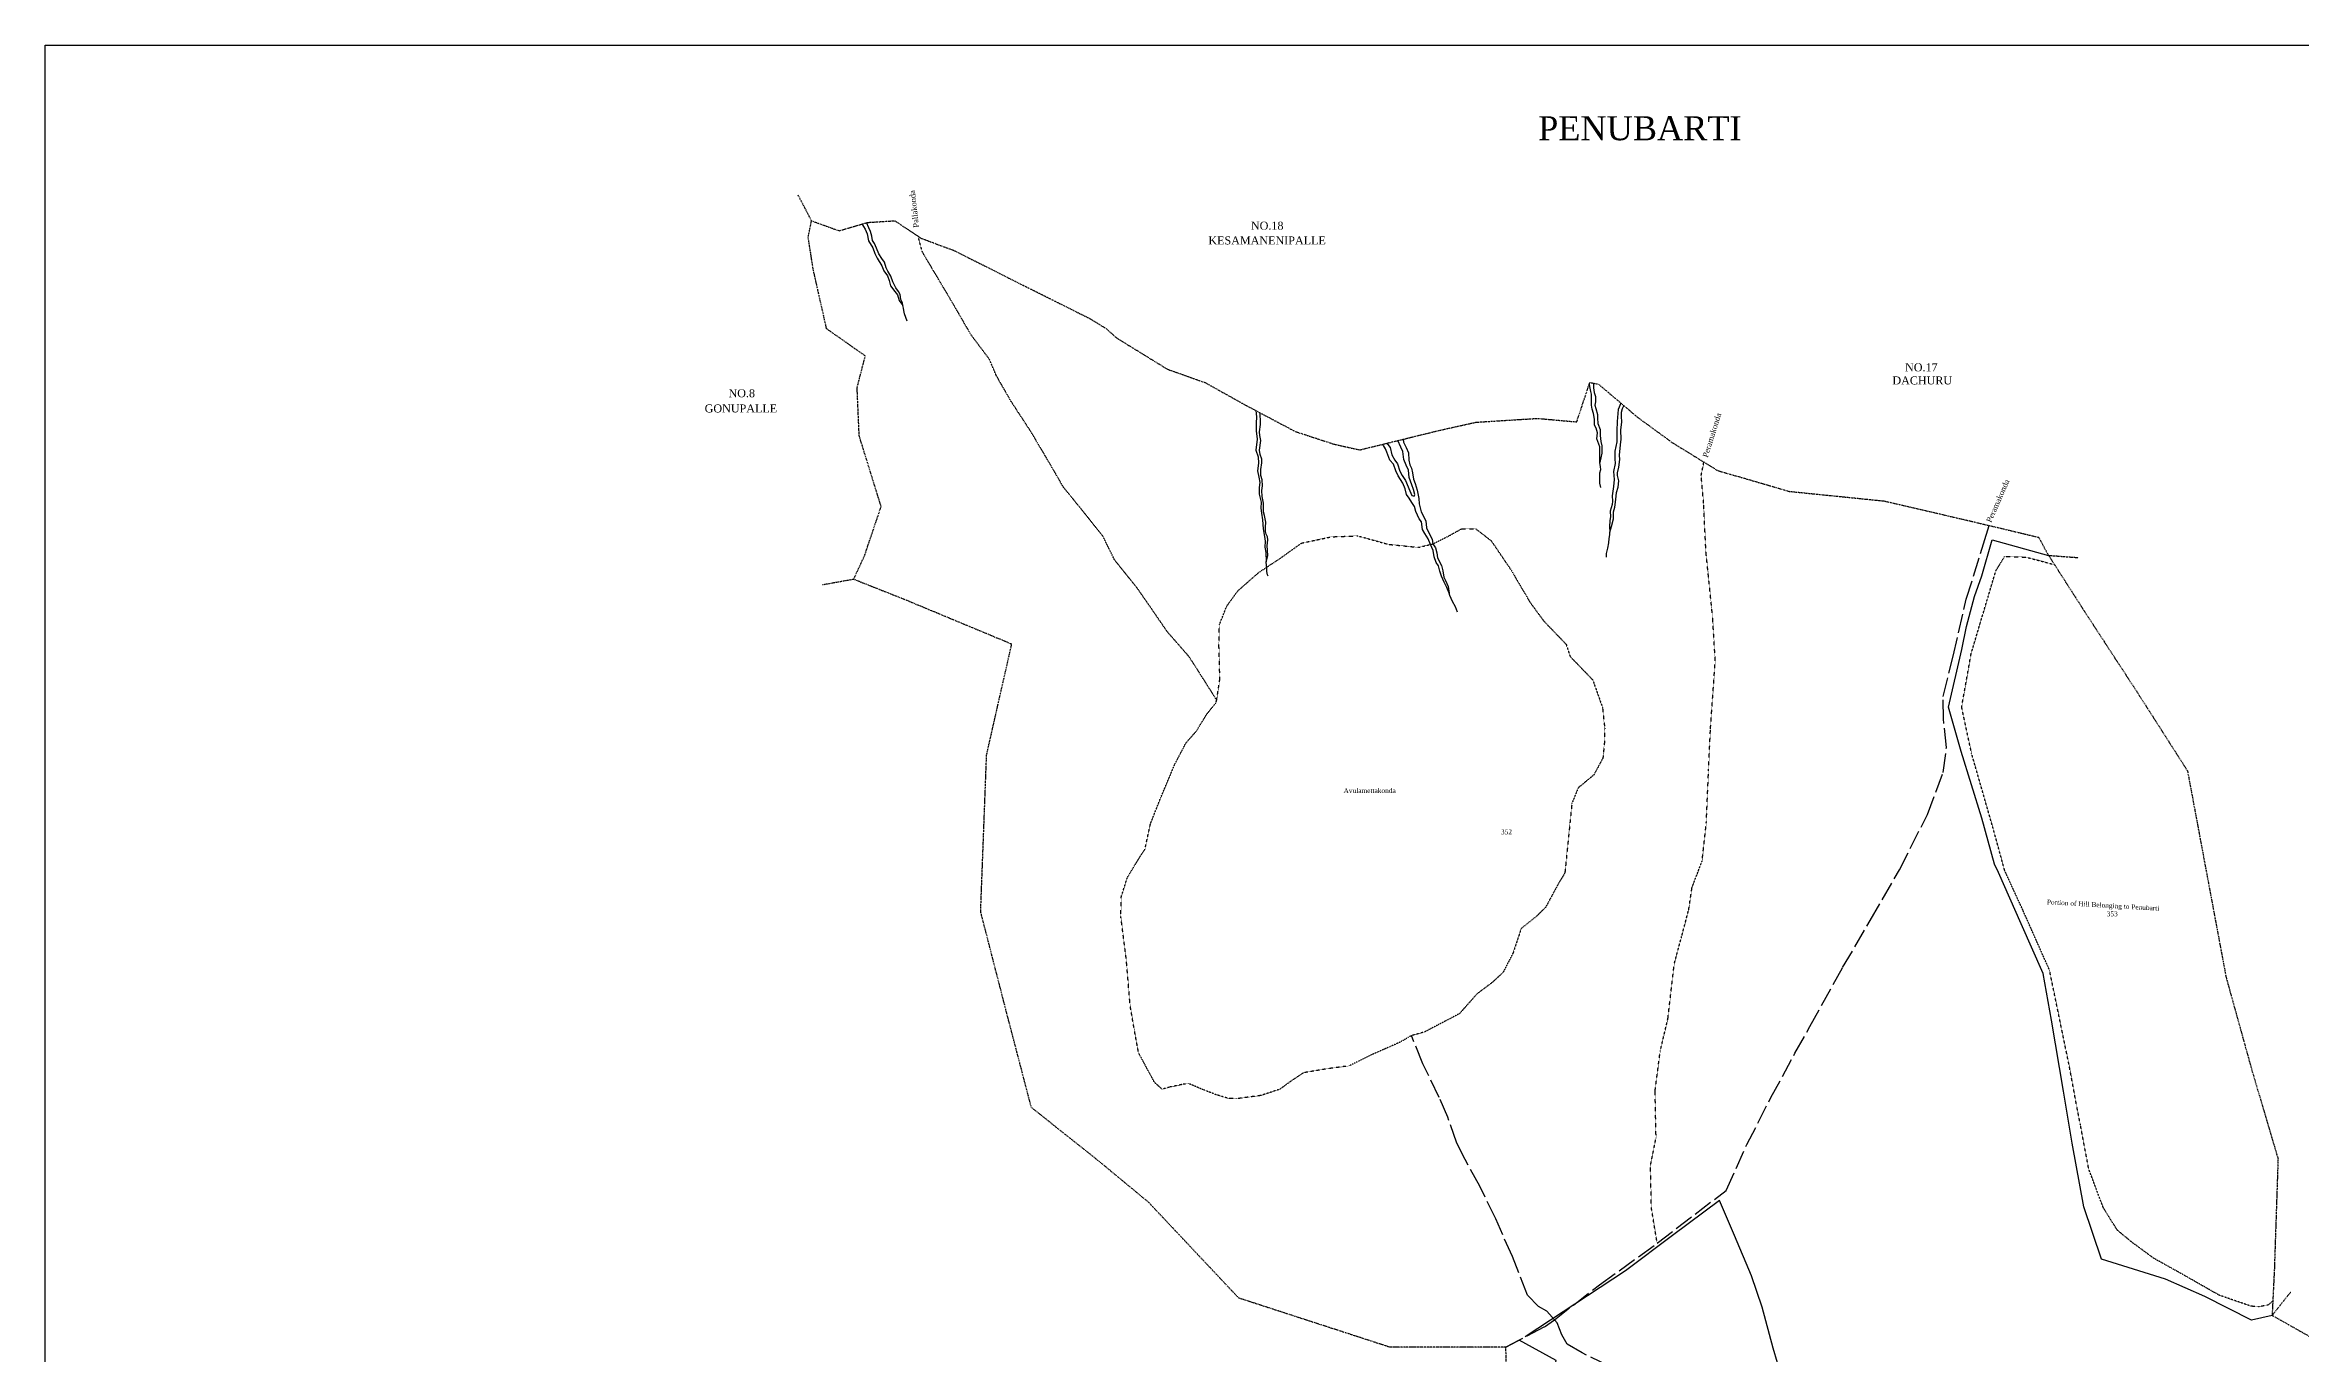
# Model space of a CAD drawing. Header units: millimetres. Extents: x -198 to 1953, y -1438 to 736.
# Drawn here: x -198 to 1212, y -82 to 736 of the extents above; entities that cross this region are included whole.
import ezdxf

# ---------------------------------------------------------------- set-up
doc = ezdxf.new("R2010")
doc.units = ezdxf.units.MM
doc.header["$MEASUREMENT"] = 0
for name, pattern in [('ACAD_ISO02W100', [15, 12, -3]), ('ACAD_ISO07W100', [3, 0, -3]), ('BORDER', [1.75, 0.5, -0.25, 0.5, -0.25, 0, -0.25])]:
    doc.linetypes.add(name, pattern=pattern)
for name, color, linetype in [('CARTTRACK', 30, 'ACAD_ISO02W100'), ('NALA', 4, 'Continuous'), ('SURVEY_BND', 7, 'Continuous'), ('SURVEY_NO', 7, 'Continuous')]:
    doc.layers.add(name, color=color, linetype=linetype)
doc.layers.add('FOOTPATH', color=150, linetype='ACAD_ISO07W100', lineweight=30)
doc.layers.add('VILL_BOUNDARY', color=6, linetype='BORDER', lineweight=30)
doc.styles.get("Standard").update_dxf_attribs({"font": 'TIMES.TTF'})

msp = doc.modelspace()

# ---------------------------------------------------------------- linework, layer by layer
at = {"lineweight": 30}
msp.add_lwpolyline([(-197.6, 735.5), (1952.8, 735.5), (1952.8, -1437.5), (-197.6, -1437.5)], close=True, dxfattribs=at)
at = {"layer": 'CARTTRACK', "ltscale": 0.002}
msp.add_lwpolyline([(534.6, 326.3), (525.1, 341.3), (517.5, 353.2), (503.7, 369), (493.5, 383.9), (485.3, 395.7), (470.7, 414), (463.6, 428.5), (452, 443.1), (438.9, 459.2), (427.5, 478.8), (418.3, 494.3), (406, 513.1), (396.9, 529), (392.5, 539.3), (381.3, 554.2), (367.7, 577.6), (357.7, 594.4), (350.7, 606.2), (349.2, 611.6), (348, 616.1)], dxfattribs=at)
at = {"layer": 'CARTTRACK'}
for points in [[(715.4, -78.1), (739.4, -65.3), (745.7, -60.9), (773.9, -39.1), (809.9, -13.1), (853, 19.9), (866, 48.6), (881, 77.9), (896, 105.6), (905.4, 122.3), (925.8, 159.1), (943, 188.5), (961.3, 220.2), (978.8, 254.7), (988.6, 281.1), (990.7, 296.7), (988.8, 314.5), (988.6, 328.5), (994.9, 353.7), (1003.1, 389.3), (1013.8, 423.8), (1017.4, 435.4)], [(792.7, -96.1), (763.1, -81.7), (753.7, -76.1), (750.3, -70.4), (747.4, -62.8), (740.9, -55.6), (735.7, -52.6), (728.8, -45.5), (719.4, -21.5), (709, 2.1), (699, 22.5), (689.9, 39.3), (684.6, 49.4), (679.1, 65.6), (673.7, 77.9), (663.5, 98.9), (656.3, 116.6)]]:
    msp.add_lwpolyline(points, dxfattribs=at)
at = {"layer": 'FOOTPATH', "ltscale": 0.002}
for points in [[(809.9, -13.1), (806.3, 8.8), (805.7, 35.2), (809.2, 52.9), (808.6, 82.2), (811.8, 106.9), (816.6, 127.2), (820.6, 161.6), (825.2, 178.5), (829.6, 195.3), (831.7, 209.2), (838, 225.8), (840.6, 249.4), (842, 282.1), (843.2, 308.2), (846.2, 351.1), (844.5, 378.7), (840.4, 418.7), (838.9, 449.4), (837.4, 466.7), (839.1, 475)], [(1194.6, -49.3), (1191.7, -51.8), (1186.1, -52.8), (1181.1, -52.5), (1161.1, -45.6), (1136.7, -31.7), (1120.3, -22.6), (1106.2, -12.2), (1097.4, -4.9), (1088.6, 9.3), (1079.6, 33.3), (1074.4, 60.9), (1072, 73.1), (1067.6, 96.9), (1055.1, 157.5), (1038.4, 195.1), (1027.1, 219.7), (1019.8, 246.3), (1006.4, 292.9), (1000.2, 321.9), (1006.1, 355.2), (1016.9, 391.4), (1021.6, 407.2), (1027.1, 416), (1040.5, 415.6), (1058.2, 410.9)]]:
    msp.add_lwpolyline(points, dxfattribs=at)
msp.add_lwpolyline([(534.6, 326.3), (536.6, 339.4), (536, 360.8), (536.3, 373.3), (540.8, 384.8), (547.8, 394.5), (561, 406.1), (574.2, 414.8), (587.7, 424.4), (606.3, 428.3), (622.8, 428.9), (641.9, 423.6), (660.8, 421.7), (669.7, 423.9), (679, 428.5), (687.7, 433.3), (696.6, 433.2), (706.1, 425.9), (718.6, 407.5), (730.6, 387.1), (739, 375.7), (753, 361.1), (755.5, 353.5), (769.6, 338.9), (775.7, 321.7), (777.1, 308.7), (776.9, 299.7), (776, 290.1), (770.3, 279.5), (760.5, 271.4), (756.6, 261.7), (752.2, 218.2), (748.1, 211.4), (740.1, 196.7), (734.3, 191), (724.9, 183.5), (719.8, 168.2), (713.5, 156), (706.8, 149.8), (697.3, 142.7), (686.3, 130.3), (664.3, 118.8), (656.3, 116.6), (649, 112.4), (631.1, 104.5), (617.4, 97.7), (603.3, 95.8), (588.9, 93.4), (580.8, 88), (574.1, 83.1), (562.3, 79.2), (547.4, 77.2), (542.2, 77.3), (534.2, 79.7), (525.9, 82.9), (517.2, 86.6), (513.7, 86.2), (505.6, 84.5), (500.5, 83.1), (495.8, 87.3), (485.8, 105.8), (483.1, 120.4), (480.5, 135.6), (478.1, 164.5), (474.7, 191), (475, 203.4), (478.7, 215.2), (486.9, 228.8), (489.8, 233.1), (493.2, 248.9), (499.6, 265.2), (508.6, 286.5), (515.5, 299.6), (522.1, 307.1), (528.3, 317.3), (534.1, 324.5)], close=True, dxfattribs=at)
at = {"layer": 'NALA'}
for points in [[(312.9, 623.8), (314.9, 620.6), (316.2, 617.6), (317.1, 613.3), (319.7, 608.8), (321, 605.4), (322.5, 602.4), (325.3, 597.6), (326.6, 594.5), (328.9, 591.3), (329.9, 588.5), (330.7, 585.1), (333.5, 581.6), (335.1, 579.5), (336.2, 576), (338.4, 572.8), (338.3, 574.4), (337.2, 576.5), (336.7, 579.6), (335.8, 581.6), (334.1, 583.9), (332.2, 587.6), (330.9, 591.1), (329.1, 594.2), (328.1, 596.4), (326.9, 599.8), (325.4, 602.2), (323.4, 605.1), (322.1, 608.7), (320.8, 611.5), (319.6, 613.5), (319, 616.1), (318.2, 619.1), (317.3, 621.3), (315.7, 624.6)], [(341.2, 563), (339.4, 567.6), (339, 569.7), (338.9, 571.2), (338.4, 572.8)], [(770.2, 524.3), (770, 521.4), (770.6, 518.4), (771.3, 515.9), (771.3, 512.6), (770.9, 510.6), (771.5, 508.4), (772.6, 504.8), (772.7, 502.5), (772.9, 499), (774.2, 495.4), (774.3, 491.6), (774.6, 487.9), (775.3, 485.2), (775.3, 480.6), (774.1, 474.8), (774.1, 480.3), (774, 484.6), (772.2, 489.6), (772.5, 493.3), (771.7, 496.1), (770.8, 498), (770.7, 501.9), (770.1, 505.4), (769.2, 508), (768.9, 510.5), (768.8, 514.3), (768.9, 517.4), (768.5, 519), (767.9, 522.3), (767.5, 523.9), (767.6, 524.2)], [(787.2, 511.8), (785.5, 507.8), (784.8, 500.3), (784.6, 494.6), (784.6, 487.7), (783.5, 481.9), (783.5, 477), (783.6, 474), (782.6, 469), (783.1, 464), (782.6, 459.8), (781.7, 453.9), (782, 450.6), (781.7, 448.4), (780.5, 444.3), (780.8, 440.8), (780.4, 438.5), (780.1, 434.5), (780.4, 431.1), (781.4, 434.7), (782.7, 439.5), (782.6, 443.8), (783.4, 446.8), (784, 451.6), (784.4, 455.9), (785.5, 459.4), (785.9, 463.3), (785.1, 466.5), (785.1, 468.2), (785.9, 471.8), (786.5, 476.5), (786.3, 479.4), (787, 485.8), (787.4, 489.4), (787.1, 494.9), (787.9, 500.2), (787.6, 503.4), (787.5, 506.2), (788.2, 508.4), (789.1, 510.2)], [(559, 507.2), (559.5, 503.3), (559.3, 499.4), (559.3, 494.6), (559.8, 489.3), (559.1, 482.4), (560.5, 478.2), (560.7, 474.3), (560.2, 469.6), (560.9, 465.6), (561.5, 462.2), (561.1, 459.1), (561.2, 455), (562.3, 450), (562.1, 446.1), (562.7, 443), (563.3, 439), (563.6, 433.2), (564.5, 428.4), (564.9, 425.6), (564.6, 421.8), (565.4, 418.5), (565.6, 412.6), (566.5, 416.7), (566.4, 420), (566.1, 422.6), (566.5, 426.5), (566.3, 428.2), (565.6, 430), (565.1, 431.6), (565.2, 434.4), (565.3, 437.5), (564.4, 441.6), (563.8, 443.8), (563.8, 446.3), (563.8, 449.4), (563, 453.5), (562.8, 457.3), (563.3, 460.1), (563.1, 463.8), (562.2, 466.5), (562.2, 470.3), (562.9, 474.5), (562.8, 476.8), (561.8, 479.7), (561.4, 482.4), (562.1, 488.4), (561.6, 491.5), (561.3, 493.8), (561.9, 498.4), (561.9, 501.3), (561.8, 503.8), (561.7, 505.8)], [(651.2, 489.3), (651.4, 487.4), (653.1, 484), (654.4, 480.7), (654.7, 476.1), (655.4, 473.2), (656.4, 471.2), (656.9, 468.2), (657.6, 464.4), (658.7, 461.6), (659.9, 457.5), (661, 452.2), (661.2, 449), (662.3, 444), (665.3, 438.2), (665.8, 433.8), (667.5, 430), (669.2, 426.8), (669.7, 423.9), (671.3, 421.4), (672.2, 418.3), (672.7, 415.1), (675.1, 410.3), (676, 407.1), (676.6, 403), (677.7, 400.9), (679.3, 397.2), (679.9, 393), (678.4, 396.6), (676.7, 400), (675, 403.8), (674, 406.8), (673.3, 410.1), (671.7, 412.3), (670.6, 415.8), (669.9, 419.8), (668.3, 423.5), (666.8, 427), (664.7, 430.4), (663.3, 432.9), (662.5, 437.6), (661.2, 439.5), (659, 444.2), (658.3, 447.2), (656.6, 449.7), (654.8, 452.4), (653.2, 454.7), (652.3, 458.2), (650.9, 461.8), (648, 466.3), (646.6, 469.5), (645, 473.6), (642.9, 476.1), (641, 481.1), (640.1, 483.3), (638.8, 485.3), (638.4, 486.2)], [(640.9, 486.8), (643.1, 484.1), (644.1, 479.5), (645.9, 476.2), (647.7, 473.8), (649, 469.4), (650.5, 466.5), (652.7, 463.4), (655.4, 457), (656.6, 454.2), (658.1, 453.7), (658.5, 454.8), (657.6, 457.9), (656.5, 460.8), (654.9, 465.3), (654.4, 469.9), (653, 473), (651.6, 476.6), (651, 481.7), (649.6, 484.4), (647.9, 488.5)], [(774.6, 459.1), (774.1, 461.9), (774.1, 465.4), (774.1, 468.3), (774.6, 470.3), (774.4, 472.1), (774.1, 474.8)], [(778.3, 415.6), (778.3, 417.8), (779, 421.2), (779.7, 424.5), (779.8, 427.3), (780.4, 429.5), (780.4, 431.1)], [(566.8, 403.6), (566.3, 404.5), (566, 406.6), (565.9, 408.6), (565.8, 410.4), (565.6, 412.6)], [(685.1, 381.1), (683.8, 384.5), (682, 387.8), (681.1, 389.8), (680.3, 391.7), (679.9, 393)]]:
    msp.add_lwpolyline(points, dxfattribs=at)
at = {"layer": 'SURVEY_BND'}
for points in [[(1194.2, -58.2), (1181.3, -61.3), (1152.1, -46.4), (1127.5, -35.5), (1087.5, -23), (1076.5, 9.7), (1069.3, 49.3), (1063.9, 81.8), (1056.4, 126.2), (1051.1, 155.4), (1037.3, 186.4), (1023.3, 218.5), (1020.7, 223.8), (1012.8, 252.4), (999.8, 294.1), (992, 321.9), (1000.2, 357.9), (1003.3, 372.3), (1008.2, 391), (1012.7, 403.9), (1019.3, 426.3), (1054.5, 416.7)], [(978.5, -410.4), (974.9, -393.2), (960.5, -352.9), (961.5, -351.7), (953, -323.7), (941.6, -281.6), (931.3, -247.5), (921.2, -211.3), (912.5, -179.4), (906.8, -162.1), (898, -132.4), (890.5, -106.1), (882.3, -78.7), (875.5, -53.1), (868.8, -33.5), (858.3, -8.2), (848.8, 13.6), (819.4, -8.3), (790.1, -30.4), (727.4, -71.7)], [(728.2, -173.8), (737.4, -129.7), (746.8, -86.4), (723.7, -73.7), (715.4, -78.1)]]:
    msp.add_lwpolyline(points, dxfattribs=at)
at = {"layer": 'VILL_BOUNDARY'}
for points in [[(281.4, 625.8), (273.1, 641.7)], [(715.5, -104.5), (715.4, -78.1), (642.5, -78), (548.4, -47.4), (492.1, 12.4), (460.8, 38.3), (418.8, 71.7), (403.5, 130.3), (387.1, 194.1), (389.1, 246.7), (390.8, 292), (406.5, 361.2), (340, 388.9), (307.7, 401.7), (314.5, 416.4), (324.9, 447.2), (311.2, 491.4), (309.9, 521.5), (315, 541.3), (290.8, 558.3), (282.4, 595.7), (279.3, 615.5), (281.4, 625.8), (298.6, 619.5), (316.2, 624.7), (333.5, 625.8), (349.7, 614.9), (370.2, 607.3), (404.8, 589.9), (456, 564.3), (465.5, 558.4), (472, 552.6), (503.8, 533), (527.3, 524.7), (552.6, 510.6), (583.7, 494.1), (607.9, 486.2), (624, 482.6), (672.9, 494.6), (696.6, 499.9), (735.2, 502.3), (759.6, 500.1), (767.8, 524.7), (773.2, 523.7), (797.6, 503), (819.4, 487.1), (847.7, 469.7), (892.4, 456.7), (951.6, 450.7), (1005.9, 438.1), (1048.3, 428), (1053.8, 417.8), (1076.6, 382.2), (1110, 331), (1141.3, 282.1), (1152.9, 220), (1165.4, 153.2), (1181.6, 94.8), (1197.9, 39.7), (1195.6, -29.2), (1194.2, -58.2), (1227.3, -76.8)], [(1054.5, 416.7), (1073.1, 415.3)], [(307.7, 401.7), (288.3, 398.2)], [(1194.2, -58.2), (1205.9, -43.6)]]:
    msp.add_lwpolyline(points, dxfattribs=at)

# ---------------------------------------------------------------- texts
at = {"layer": 'SURVEY_NO'}
for s, height, p in [('PENUBARTI', 15, (735.5, 676.1)), ('NO.18', 5, (556, 620.2)), ('KESAMANENIPALLE', 5, (529.4, 611)), ('NO.17', 5, (964.8, 531.7)), ('DACHURU', 5, (956.9, 523.5)), ('GONUPALLE', 5, (214.6, 506)), ('NO.8', 5, (229.5, 515.5)), ('Avulamettakonda', 3, (613.9, 268.2)), ('352', 3, (712.3, 242.4)), ('353', 3, (1090.9, 191.2))]:
    msp.add_text(s, height=height, dxfattribs=at).set_placement(p)
for s, height, rotation, p in [('Pallakonda', 3.5, 96.621, (348.6, 621.7)), ('Peramakonda', 3.5, 72.7405, (841.5, 477.6)), ('Peramakonda', 3.5, 66.166, (1018.6, 436.9)), ('Portion of Hill Belonging to Penubarti', 3, 356.7019, (1053.4, 198.7))]:
    msp.add_text(s, height=height, rotation=rotation, dxfattribs=at).set_placement(p)

doc.saveas('drawing.dxf')
